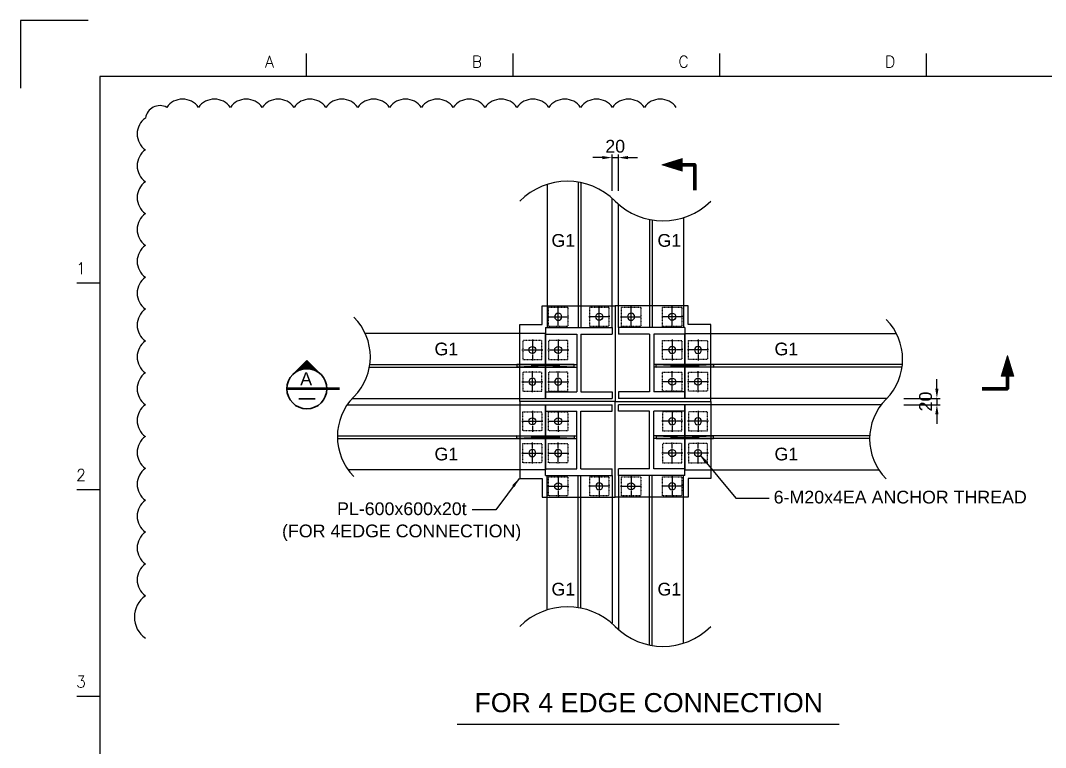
# Model space of a CAD drawing. Header units: millimetres. Extents: x 376548 to 485787, y -156716 to -17718.
# Drawn here: x 388819 to 392038, y -74503 to -72221 of the extents above; entities that cross this region are included whole.
import ezdxf
from ezdxf.enums import TextEntityAlignment as Align

# ---------------------------------------------------------------- set-up
doc = ezdxf.new("R2010")
doc.units = ezdxf.units.MM
doc.header["$LTSCALE"] = 2
for name, pattern in [('CENTER', [2, 1.25, -0.25, 0.25, -0.25]), ('CENTER1', [23.5, 20, -1.25, 1, -1.25]), ('HIDDEN', [0.375, 0.25, -0.125])]:
    doc.linetypes.add(name, pattern=pattern)
doc.layers.get('Defpoints').update_dxf_attribs({"color": 250})
for name, color, linetype in [('C_BLOCK', 7, 'Continuous'), ('C_CEN', 1, 'CENTER'), ('C_GIRDER', 2, 'Continuous'), ('C_REV', 4, 'Continuous'), ('C_TEXT_01', 2, 'Continuous'), ('CEN', 1, 'CENTER1'), ('DIM-SCALE', 7, 'Continuous'), ('finish', 1, 'Continuous'), ('TAN-TIT', 30, 'Continuous'), ('TITLE', 7, 'Continuous')]:
    doc.layers.add(name, color=color, linetype=linetype)
doc.styles.add('Arial', font='arial.ttf')
doc.styles.add('COM', font='COMPLEX', dxfattribs={"height": 5})
doc.dimstyles.new('일반도면_0010', dxfattribs={"dimtxt": 40, "dimasz": 30, "dimexe": 10, "dimexo": 50, "dimgap": 15, "dimtad": 1, "dimdec": 0, "dimzin": 0, "dimdsep": 46, "dimtxsty": 'Arial', "dimcen": -50, "dimclrd": 7, "dimclre": 7, "dimclrt": 2, "dimadec": 8, "dimazin": 0, "dimtfac": 1, "dimtdec": 0, "dimtix": 1, "dimtmove": 2, "dimatfit": 3, "dimfxl": 1, "dimtolj": 1, "dimtzin": 0, "dimarcsym": 0})

# ---------------------------------------------------------------- blocks, each defined once
blk = doc.blocks.new('MS')
at = {"layer": 'C_BLOCK', "color": 1, "linetype": 'Continuous', "lineweight": 13}
for p, q in [((-8.67, 3.56), (-7, 8.89)), ((-8.58, 3.62), (-7, 8.68)), ((-8.5, 3.69), (-7, 8.47)), ((-7, 8.89), (-5.33, 3.56)), ((-7, 8.68), (-5.42, 3.62)), ((-7, 8.47), (-5.5, 3.69)), ((-8.41, 3.75), (-7, 8.26)), ((-8.33, 3.81), (-7, 8.06)), ((-8.24, 3.87), (-7, 7.85)), ((-8.16, 3.94), (-7, 7.64)), ((-8.07, 4), (-7, 7.43)), ((-7.99, 4.06), (-7, 7.22)), ((-7.9, 4.12), (-7, 7.01)), ((-7.82, 4.19), (-7, 6.8)), ((-7.73, 4.25), (-7, 6.59)), ((-7.65, 4.31), (-7, 6.39)), ((-7.56, 4.37), (-7, 6.18)), ((-7.48, 4.43), (-7, 5.97)), ((-7.39, 4.5), (-7, 5.76)), ((-7, 8.26), (-5.59, 3.75)), ((-7, 8.06), (-5.67, 3.81)), ((-7, 7.85), (-5.76, 3.87)), ((-7, 7.64), (-5.84, 3.94)), ((-7, 7.43), (-5.93, 4)), ((-7, 7.22), (-6.01, 4.06)), ((-7, 7.01), (-6.1, 4.12)), ((-7, 6.8), (-6.18, 4.19)), ((-7, 6.59), (-6.27, 4.25)), ((-7, 6.39), (-6.35, 4.31)), ((-7, 6.18), (-6.44, 4.37)), ((-7, 5.97), (-6.52, 4.43)), ((-7, 5.76), (-6.61, 4.5)), ((-5.33, 3.56), (-8.67, 3.56)), ((-5.42, 3.62), (-8.58, 3.62)), ((-5.5, 3.69), (-8.5, 3.69)), ((-5.59, 3.75), (-8.41, 3.75)), ((-5.67, 3.81), (-8.33, 3.81)), ((-5.76, 3.87), (-8.24, 3.87)), ((-5.84, 3.94), (-8.16, 3.94)), ((-5.93, 4), (-8.07, 4)), ((-6.01, 4.06), (-7.99, 4.06)), ((-6.1, 4.12), (-7.9, 4.12)), ((-6.18, 4.19), (-7.82, 4.19)), ((-6.27, 4.25), (-7.73, 4.25)), ((-6.35, 4.31), (-7.65, 4.31)), ((-6.44, 4.37), (-7.56, 4.37)), ((-6.52, 4.43), (-7.48, 4.43)), ((-6.61, 4.5), (-7.39, 4.5)), ((-7.31, 4.56), (-7, 5.55)), ((-6.69, 4.56), (-7.31, 4.56)), ((-7.22, 4.62), (-7, 5.34)), ((-6.78, 4.62), (-7.22, 4.62)), ((-7.14, 4.68), (-7, 5.13)), ((-6.86, 4.68), (-7.14, 4.68)), ((-7.06, 4.75), (-7, 4.92)), ((-6.94, 4.75), (-7.06, 4.75)), ((-7, 5.55), (-6.69, 4.56)), ((-7, 5.34), (-6.78, 4.62)), ((-7, 5.13), (-6.86, 4.68)), ((-7, 4.92), (-6.94, 4.75))]:
    blk.add_line(p, q, dxfattribs=at)
at = {"layer": 'C_BLOCK', "color": 3, "linetype": 'Continuous', "lineweight": 70, "flags": 128}
blk.add_lwpolyline([(-7, 3.5), (-7, 0), (0, 0)], dxfattribs=at)
at = {"layer": 'C_BLOCK', "color": 1, "linetype": 'Continuous', "lineweight": 13}
blk.add_3dface([(-8.75, 3.5), (-7, 9.1), (-5.25, 3.5)], dxfattribs=at)
blk = doc.blocks.new('A$C7FD04E7D')
at = {"layer": 'C_GIRDER'}
for p, q in [((0, 222), (209, 222)), ((0, 222), (0, 201.4)), ((0, 201.4), (98, 201.4)), ((98, 201.4), (98, 20.6)), ((111, 201.4), (209, 201.4)), ((111, 201.4), (111, 20.6)), ((209, 222), (209, 201.4)), ((0, 20.6), (98, 20.6)), ((0, 20.6), (0, 0)), ((0, 0), (209, 0)), ((111, 20.6), (209, 20.6)), ((209, 20.6), (209, 0))]:
    blk.add_line(p, q, dxfattribs=at)
blk = doc.blocks.new('A$C3695130B')
at = {"layer": 'C_TEXT_01'}
blk.add_circle((0, 0), 11, dxfattribs=at)
at = {"layer": 'CEN', "ltscale": 0.5}
for p, q in [((0, -33), (0, 33)), ((33, 0), (-33, 0))]:
    blk.add_line(p, q, dxfattribs=at)
blk = doc.blocks.new('*D128')
at = {"layer": 'Defpoints', "color": 0, "transparency": 16777216}
for p in [(390696.4, -72651), (390676.4, -72804.9), (390696.4, -72804.9)]:
    blk.add_point(p, dxfattribs=at)
at = {"layer": 'DIM-SCALE', "color": 7, "lineweight": -2, "transparency": 16777216}
for p, q in [((390676.4, -72754.9), (390676.4, -72641)), ((390696.4, -72754.9), (390696.4, -72641)), ((390646.4, -72651), (390616.4, -72651)), ((390676.4, -72651), (390696.4, -72651)), ((390726.4, -72651), (390756.4, -72651))]:
    blk.add_line(p, q, dxfattribs=at)
at = {"layer": 'DIM-SCALE', "color": 7, "transparency": 16777216}
for points in [[(390646.4, -72646), (390646.4, -72656), (390676.4, -72651)], [(390726.4, -72646), (390726.4, -72656), (390696.4, -72651)]]:
    blk.add_solid(points, dxfattribs=at)
at = {"layer": 'DIM-SCALE', "color": 2, "transparency": 16777216, "insert": (390686.4, -72615.6), "char_height": 40, "attachment_point": 5, "style": 'Arial'}
blk.add_mtext('\\A1;20', dxfattribs=at)
blk = doc.blocks.new('*D129')
at = {"layer": 'Defpoints', "color": 0, "transparency": 16777216}
for p in [(391542.6, -73406.8), (391542.6, -73426.8), (391696.5, -73426.8)]:
    blk.add_point(p, dxfattribs=at)
at = {"layer": 'DIM-SCALE', "color": 7, "lineweight": -2, "transparency": 16777216}
for p, q in [((391696.5, -73376.8), (391696.5, -73346.8)), ((391592.6, -73406.8), (391706.5, -73406.8)), ((391696.5, -73406.8), (391696.5, -73426.8)), ((391592.6, -73426.8), (391706.5, -73426.8)), ((391696.5, -73456.8), (391696.5, -73486.8))]:
    blk.add_line(p, q, dxfattribs=at)
at = {"layer": 'DIM-SCALE', "color": 7, "transparency": 16777216}
for points in [[(391691.5, -73376.8), (391701.5, -73376.8), (391696.5, -73406.8)], [(391691.5, -73456.8), (391701.5, -73456.8), (391696.5, -73426.8)]]:
    blk.add_solid(points, dxfattribs=at)
at = {"layer": 'DIM-SCALE', "color": 2, "transparency": 16777216, "insert": (391661.1, -73416.8), "char_height": 40, "attachment_point": 5, "rotation": 90, "style": 'Arial'}
blk.add_mtext('\\A1;20', dxfattribs=at)
blk = doc.blocks.new('BORDER')
at = {"layer": 'TAN-TIT', "linetype": 'Continuous'}
for p, q in [((424.1, 16820), (0, 16820)), ((0, 16820), (0, 16395.9))]:
    blk.add_line(p, q, dxfattribs=at)
at = {"layer": 'TAN-TIT'}
for p, q in [((1795.5, 16468), (1795.5, 16612.2)), ((3093.4, 16468), (3093.4, 16612.2)), ((4391.2, 16468), (4391.2, 16612.2)), ((5689.1, 16468), (5689.1, 16612.2)), ((497.7, 16468), (497.7, 352)), ((23282.3, 16468), (497.7, 16468)), ((497.7, 15170.1), (353.4, 15170.1)), ((497.7, 13872.3), (353.4, 13872.3)), ((497.7, 12574.4), (353.4, 12574.4))]:
    blk.add_line(p, q, dxfattribs=at)
at = {"layer": 'TAN-TIT', "style": 'COM'}
for s, p in [('A', (1535.9, 16525.7)), ('B', (2833.8, 16525.7)), ('C', (4131.7, 16525.7)), ('D', (5429.5, 16525.7))]:
    blk.add_text(s, height=72.1, dxfattribs=at).set_placement(p)
for s, p in [('1', (411.1, 15227.8)), ('2', (411.1, 13930)), ('3', (411.1, 12632.1))]:
    blk.add_text(s, height=72.1, dxfattribs=at).set_placement(p, align=Align.RIGHT)

msp = doc.modelspace()

# ---------------------------------------------------------------- linework, layer by layer
msp.add_line((390190.2, -74429.3), (391389.2, -74429.3))
at = {"layer": 'C_BLOCK', "color": 1, "linetype": 'Continuous', "lineweight": 13}
for p, q in [((389718.1, -73287.9), (389673.2, -73332.8)), ((389751.3, -73323.4), (389717, -73289.1)), ((389756.9, -73327.4), (389717.8, -73288.2)), ((389762.1, -73331.8), (389718.1, -73287.9)), ((389686.8, -73322.3), (389685.3, -73320.7)), ((389687.9, -73321.7), (389686.1, -73319.9)), ((389689, -73321.1), (389687, -73319.1)), ((389690.1, -73320.5), (389687.8, -73318.2)), ((389691.2, -73320), (389688.6, -73317.4)), ((389692.4, -73319.5), (389689.5, -73316.6)), ((389693.5, -73319), (389690.3, -73315.7)), ((389694.7, -73318.5), (389691.1, -73314.9)), ((389695.9, -73318), (389692, -73314.1)), ((389697.1, -73317.6), (389692.8, -73313.2)), ((389698.4, -73317.1), (389693.6, -73312.4)), ((389699.6, -73316.7), (389694.5, -73311.6)), ((389700.9, -73316.3), (389695.3, -73310.7)), ((389702.2, -73316), (389696.1, -73309.9)), ((389703.6, -73315.7), (389697, -73309.1)), ((389704.9, -73315.3), (389697.8, -73308.2)), ((389706.3, -73315.1), (389698.6, -73307.4)), ((389707.7, -73314.8), (389699.5, -73306.6)), ((389709.1, -73314.6), (389700.3, -73305.7)), ((389710.6, -73314.4), (389701.1, -73304.9)), ((389712.1, -73314.2), (389702, -73304.1)), ((389713.7, -73314.1), (389702.8, -73303.2)), ((389715.2, -73314), (389703.6, -73302.4)), ((389716.8, -73313.9), (389704.5, -73301.5)), ((389718.5, -73313.9), (389705.3, -73300.7)), ((389720.2, -73314), (389706.1, -73299.9)), ((389722, -73314), (389707, -73299.1)), ((389723.8, -73314.2), (389707.8, -73298.2)), ((389725.6, -73314.4), (389708.6, -73297.4)), ((389727.6, -73314.7), (389709.5, -73296.6)), ((389729.6, -73315), (389710.3, -73295.7)), ((389731.6, -73315.4), (389711.1, -73294.9)), ((389733.8, -73315.9), (389712, -73294.1)), ((389736.1, -73316.6), (389712.8, -73293.2)), ((389738.6, -73317.4), (389713.6, -73292.4)), ((389741.3, -73318.4), (389714.5, -73291.6)), ((389744.2, -73319.6), (389715.3, -73290.7)), ((389747.4, -73321.2), (389716.1, -73289.9)), ((389673.2, -73332.8), (389671.6, -73334.5)), ((389673.6, -73332.4), (389673.6, -73332.4)), ((389674.5, -73331.6), (389674.5, -73331.6)), ((389675.3, -73330.8), (389675.3, -73330.7)), ((389676.2, -73330), (389676.1, -73329.9)), ((389677.1, -73329.2), (389677, -73329)), ((389678, -73328.4), (389677.8, -73328.2)), ((389678.9, -73327.7), (389678.6, -73327.4)), ((389679.8, -73326.9), (389679.5, -73326.6)), ((389680.8, -73326.2), (389680.3, -73325.7)), ((389681.8, -73325.5), (389681.1, -73324.9)), ((389682.7, -73324.8), (389682, -73324.1)), ((389683.7, -73324.2), (389682.8, -73323.2)), ((389684.8, -73323.5), (389683.6, -73322.4)), ((389685.8, -73322.9), (389684.4, -73321.6))]:
    msp.add_line(p, q, dxfattribs=at)
at = {"layer": 'C_BLOCK', "color": 3, "linetype": 'Continuous', "lineweight": 53}
msp.add_line((389820.3, -73376.8), (389655.3, -73376.8), dxfattribs=at)
at = {"layer": 'C_BLOCK', "color": 2, "linetype": 'Continuous', "lineweight": 30}
msp.add_line((389692.4, -73408.2), (389743.8, -73408.2), dxfattribs=at)
msp.add_circle((389718.1, -73376.8), 62.9, dxfattribs=at)
at = {"layer": 'C_BLOCK', "color": 1, "linetype": 'Continuous', "lineweight": 13}
msp.add_arc((389718.1, -73376.8), 62.9, 44.4366, 137.6889, dxfattribs=at)
at = {"layer": 'C_CEN', "linetype": 'Continuous'}
for centre, radius, start, end in [((390536.4, -72937.6), 212.1, 45, 135), ((390836.4, -72637.6), 212.1, 225, 315), ((389740.7, -73276.9), 176.8, 315, 45), ((391412.2, -73284.3), 176.8, 315, 45), ((389990.7, -73526.9), 176.8, 135, 225), ((391662.2, -73534.3), 176.8, 135, 225), ((390536.4, -74273.4), 212.1, 45, 135), ((390836.4, -73973.4), 212.1, 225, 315)]:
    msp.add_arc(centre, radius, start, end, dxfattribs=at)
at = {"layer": 'C_GIRDER', "linetype": 'HIDDEN'}
for p, q in [((390570.1, -72728.1), (390570.1, -73184.8)), ((390578.6, -72729.7), (390578.6, -73184.8)), ((390794.1, -72845.5), (390794.1, -73184.8)), ((390802.6, -72847), (390802.6, -73184.8)), ((389914.5, -73309), (390565.4, -73309)), ((389915.9, -73300.5), (390565.4, -73300.5)), ((391588.2, -73300.5), (390807.4, -73300.5)), ((391587.2, -73309), (390807.4, -73309)), ((389813.9, -73524.5), (390565.4, -73524.5)), ((389814, -73533), (390565.4, -73533)), ((391485.7, -73524.5), (390807.4, -73524.5)), ((391485.4, -73533), (390807.4, -73533)), ((390570.1, -74063.9), (390570.1, -73648.8)), ((390578.6, -74065.5), (390578.6, -73648.8)), ((390794.1, -74181.2), (390794.1, -73648.8)), ((390802.6, -74182.8), (390802.6, -73648.8))]:
    msp.add_line(p, q, dxfattribs=at)
at = {"layer": 'C_GIRDER'}
for p, q in [((390467.4, -73202.8), (390467.4, -73406.8)), ((390905.4, -73202.8), (390905.4, -73406.8)), ((390905.4, -73202.8), (390905.4, -73406.8)), ((390467.4, -73630.8), (390467.4, -73426.8)), ((390905.4, -73630.8), (390905.4, -73426.8)), ((390905.4, -73630.8), (390905.4, -73426.8)), ((390905.4, -73630.8), (390905.4, -73426.8))]:
    msp.add_line(p, q, dxfattribs=at)
for points in [[(390472.4, -72735.3), (390472.4, -73184.8), (390676.4, -73184.8), (390676.4, -72778.2)], [(390900.4, -72839.8), (390900.4, -73184.8), (390696.4, -73184.8), (390696.4, -72796.9)], [(389861, -73406.8), (390467.4, -73406.8), (390467.4, -73202.8), (389901.2, -73202.8)], [(391539.8, -73406.8), (390905.4, -73406.8), (390905.4, -73202.8), (391569.1, -73202.8)], [(389845, -73426.8), (390467.4, -73426.8), (390467.4, -73630.8), (389847.7, -73630.8)], [(391521.9, -73426.8), (390905.4, -73426.8), (390905.4, -73630.8), (391514.1, -73630.8)], [(390472.4, -74071.1), (390472.4, -73648.8), (390676.4, -73648.8), (390676.4, -74112.7)], [(390900.4, -74175.6), (390900.4, -73648.8), (390696.4, -73648.8), (390696.4, -74132.7)]]:
    msp.add_lwpolyline(points, dxfattribs=at)
at = {"layer": 'C_GIRDER', "color": 6}
for points in [[(390386.4, -73174.8), (390457.4, -73174.8), (390457.4, -73116.8), (390686.4, -73116.8), (390686.4, -73416.8), (390386.4, -73416.8), (390386.4, -73174.8)], [(390986.4, -73174.8), (390915.4, -73174.8), (390915.4, -73116.8), (390686.4, -73116.8), (390686.4, -73416.8), (390986.4, -73416.8), (390986.4, -73174.8)], [(390386.4, -73658.8), (390457.4, -73658.8), (390457.4, -73716.8), (390686.4, -73716.8), (390686.4, -73416.8), (390386.4, -73416.8), (390386.4, -73658.8)], [(390986.4, -73658.8), (390915.4, -73658.8), (390915.4, -73716.8), (390686.4, -73716.8), (390686.4, -73416.8), (390986.4, -73416.8), (390986.4, -73658.8)]]:
    msp.add_lwpolyline(points, dxfattribs=at)
at = {"layer": 'C_GIRDER', "linetype": 'HIDDEN', "ltscale": 0.2}
for points in [[(390477.4, -73120.8), (390537.4, -73120.8), (390537.4, -73180.8), (390477.4, -73180.8)], [(390606.4, -73120.8), (390666.4, -73120.8), (390666.4, -73180.8), (390606.4, -73180.8)], [(390706.4, -73120.8), (390766.4, -73120.8), (390766.4, -73180.8), (390706.4, -73180.8)], [(390835.4, -73120.8), (390895.4, -73120.8), (390895.4, -73180.8), (390835.4, -73180.8)], [(390396.4, -73284.8), (390456.4, -73284.8), (390456.4, -73224.8), (390396.4, -73224.8)], [(390477.4, -73284.8), (390537.4, -73284.8), (390537.4, -73224.8), (390477.4, -73224.8)], [(390895.4, -73284.8), (390835.4, -73284.8), (390835.4, -73224.8), (390895.4, -73224.8)], [(390976.4, -73284.8), (390916.4, -73284.8), (390916.4, -73224.8), (390976.4, -73224.8)], [(390396.4, -73384.8), (390456.4, -73384.8), (390456.4, -73324.8), (390396.4, -73324.8)], [(390477.4, -73384.8), (390537.4, -73384.8), (390537.4, -73324.8), (390477.4, -73324.8)], [(390895.4, -73384.8), (390835.4, -73384.8), (390835.4, -73324.8), (390895.4, -73324.8)], [(390976.4, -73384.8), (390916.4, -73384.8), (390916.4, -73324.8), (390976.4, -73324.8)], [(390396.4, -73448.8), (390456.4, -73448.8), (390456.4, -73508.8), (390396.4, -73508.8)], [(390477.4, -73448.8), (390537.4, -73448.8), (390537.4, -73508.8), (390477.4, -73508.8)], [(390895.4, -73448.8), (390835.4, -73448.8), (390835.4, -73508.8), (390895.4, -73508.8)], [(390976.4, -73448.8), (390916.4, -73448.8), (390916.4, -73508.8), (390976.4, -73508.8)], [(390396.4, -73548.8), (390456.4, -73548.8), (390456.4, -73608.8), (390396.4, -73608.8)], [(390477.4, -73548.8), (390537.4, -73548.8), (390537.4, -73608.8), (390477.4, -73608.8)], [(390895.4, -73548.8), (390835.4, -73548.8), (390835.4, -73608.8), (390895.4, -73608.8)], [(390976.4, -73548.8), (390916.4, -73548.8), (390916.4, -73608.8), (390976.4, -73608.8)], [(390477.4, -73652.8), (390537.4, -73652.8), (390537.4, -73712.8), (390477.4, -73712.8)], [(390606.4, -73652.8), (390666.4, -73652.8), (390666.4, -73712.8), (390606.4, -73712.8)], [(390706.4, -73652.8), (390766.4, -73652.8), (390766.4, -73712.8), (390706.4, -73712.8)], [(390835.4, -73652.8), (390895.4, -73652.8), (390895.4, -73712.8), (390835.4, -73712.8)]]:
    msp.add_lwpolyline(points, close=True, dxfattribs=at)
at = {"layer": 'C_REV'}
msp.add_lwpolyline([(390877.9, -72493.4, 0.520567), (390777.9, -72493.4, 0.520567), (390677.9, -72493.4, 0.520567), (390577.9, -72493.4, 0.520567), (390477.9, -72493.4, 0.520567), (390377.9, -72493.4, 0.520567), (390277.9, -72493.4, 0.520567), (390177.9, -72493.4, 0.520567), (390077.9, -72493.4, 0.520567), (389977.9, -72493.4, 0.520567), (389877.9, -72493.4, 0.520567), (389777.9, -72493.4, 0.520567), (389677.9, -72493.4, 0.520567), (389577.9, -72493.4, 0.520567), (389477.9, -72493.4, 0.520567), (389377.9, -72493.4, 0.520567), (389277.9, -72493.4, 0.520567), (389211.2, -72526.7, 0.520567), (389211.2, -72626.7, 0.520567), (389211.2, -72726.7, 0.520567), (389211.2, -72826.7, 0.520567), (389211.2, -72926.7, 0.520567), (389211.2, -73026.7, 0.520567), (389211.2, -73126.7, 0.520567), (389211.2, -73226.7, 0.520567), (389211.2, -73326.7, 0.520567), (389211.2, -73426.7, 0.520567), (389211.2, -73526.7, 0.520567), (389211.2, -73626.7, 0.520567), (389211.2, -73726.7, 0.520567), (389211.2, -73826.7, 0.520567), (389211.2, -73926.7, 0.520567), (389211.2, -74026.7, 0.520567), (389211.2, -74160.1, 0.520567)], format="xyb", dxfattribs=at)
at = {"layer": 'finish'}
for p, q in [((390557.4, -73300.5), (390377.4, -73309)), ((390557.4, -73309), (390377.4, -73300.5)), ((390815.4, -73300.5), (390995.4, -73309)), ((390815.4, -73309), (390995.4, -73300.5)), ((390557.4, -73533), (390377.4, -73524.5)), ((390557.4, -73524.5), (390377.4, -73533)), ((390815.4, -73533), (390995.4, -73524.5)), ((390815.4, -73524.5), (390995.4, -73533))]:
    msp.add_line(p, q, dxfattribs=at)
for points in [[(390557.4, -73309), (390557.4, -73300.5), (390377.4, -73300.5), (390377.4, -73309)], [(390815.4, -73309), (390815.4, -73300.5), (390995.4, -73300.5), (390995.4, -73309)], [(390557.4, -73524.5), (390557.4, -73533), (390377.4, -73533), (390377.4, -73524.5)], [(390815.4, -73524.5), (390815.4, -73533), (390995.4, -73533), (390995.4, -73524.5)]]:
    msp.add_lwpolyline(points, close=True, dxfattribs=at)

# ---------------------------------------------------------------- block references
at = {"xscale": 0.5, "yscale": 0.5, "zscale": 0.5}
msp.add_blockref('BORDER', (388818.9, -80630.6), dxfattribs=at)
at = {"layer": 'C_BLOCK', "color": 7, "linetype": 'Continuous', "lineweight": 0, "xscale": -11.42857142857143, "yscale": 11.42857142857143, "zscale": 11.42857142857143, "rotation": 90}
msp.add_blockref('MS', (390936.4, -72753.5), dxfattribs=at)
at = {"layer": 'C_BLOCK', "color": 7, "linetype": 'Continuous', "lineweight": 0, "xscale": -11.42857142857143, "yscale": 11.42857142857143, "zscale": 11.42857142857143}
msp.add_blockref('MS', (391838.2, -73376.8), dxfattribs=at)
at = {"layer": 'C_GIRDER', "xscale": -1}
for name, p in [('A$C3695130B', (390507.4, -73150.8)), ('A$C3695130B', (390736.4, -73150.8)), ('A$C7FD04E7D', (390905.4, -73406.8)), ('A$C3695130B', (390426.4, -73354.8)), ('A$C3695130B', (390507.4, -73354.8)), ('A$C3695130B', (390426.4, -73578.8)), ('A$C3695130B', (390507.4, -73578.8))]:
    msp.add_blockref(name, p, dxfattribs=at)
at = {"layer": 'C_GIRDER'}
for name, p in [('A$C3695130B', (390636.4, -73150.8)), ('A$C3695130B', (390865.4, -73150.8)), ('A$C7FD04E7D', (390467.4, -73406.8)), ('A$C3695130B', (390865.4, -73354.8)), ('A$C3695130B', (390946.4, -73354.8)), ('A$C3695130B', (390865.4, -73578.8)), ('A$C3695130B', (390946.4, -73578.8))]:
    msp.add_blockref(name, p, dxfattribs=at)
at = {"layer": 'C_GIRDER', "rotation": 180}
for name, p in [('A$C3695130B', (390426.4, -73254.8)), ('A$C3695130B', (390507.4, -73254.8)), ('A$C3695130B', (390426.4, -73478.8)), ('A$C3695130B', (390507.4, -73478.8)), ('A$C7FD04E7D', (390905.4, -73426.8)), ('A$C3695130B', (390507.4, -73682.8)), ('A$C3695130B', (390736.4, -73682.8))]:
    msp.add_blockref(name, p, dxfattribs=at)
at = {"layer": 'C_GIRDER', "xscale": -1, "rotation": 180}
for name, p in [('A$C3695130B', (390865.4, -73254.8)), ('A$C3695130B', (390946.4, -73254.8)), ('A$C7FD04E7D', (390467.4, -73426.8)), ('A$C3695130B', (390865.4, -73478.8)), ('A$C3695130B', (390946.4, -73478.8)), ('A$C3695130B', (390636.4, -73682.8)), ('A$C3695130B', (390865.4, -73682.8))]:
    msp.add_blockref(name, p, dxfattribs=at)

# ---------------------------------------------------------------- texts
at = {"layer": 'C_BLOCK', "color": 2, "linetype": 'Continuous', "lineweight": 30, "style": 'Arial'}
msp.add_text('A', height=40, dxfattribs=at).set_placement((389715.9, -73345.5), align=Align.MIDDLE_CENTER)
at = {"layer": 'C_TEXT_01', "style": 'Arial'}
for s, p in [('G1', (390486.3, -72931)), ('G1', (390819.1, -72931)), ('G1', (390118.9, -73271.9)), ('G1', (391186.6, -73271.9)), ('G1', (390118.9, -73601.7)), ('G1', (391186.6, -73601.7)), ('6-M20x4EA ANCHOR THREAD', (391184, -73736.9)), ('PL-600x600x20t', (389812.9, -73773.4)), ('(FOR 4EDGE CONNECTION)', (389640.2, -73843.1)), ('G1', (390486.3, -74025.9)), ('G1', (390819.1, -74025.9))]:
    msp.add_text(s, height=40, dxfattribs=at).set_placement(p)
at = {"layer": 'TITLE', "color": 3, "ltscale": 10, "style": 'Arial'}
msp.add_text('FOR 4 EDGE CONNECTION', height=60, dxfattribs=at).set_placement((390791.7, -74392.2), align=Align.CENTER)

# ---------------------------------------------------------------- dimensions: what is measured, and where the dimension line sits
at = {"layer": 'DIM-SCALE'}
dim = msp.add_linear_dim(base=(390696.4, -72651), p1=(390676.4, -72804.9), p2=(390696.4, -72804.9), dimstyle='일반도면_0010', dxfattribs=at)
dim.commit()
dim.dimension.update_dxf_attribs({"geometry": '*D128', "text_midpoint": (390686.4, -72615.6)})
dim = msp.add_linear_dim(base=(391696.5, -73426.8), p1=(391542.6, -73406.8), p2=(391542.6, -73426.8), angle=270, dimstyle='일반도면_0010', dxfattribs=at)
dim.commit()
dim.dimension.update_dxf_attribs({"geometry": '*D129', "text_midpoint": (391661.1, -73416.8)})

# ---------------------------------------------------------------- leaders
for points in [[(390952.6, -73583.8), (391064.8, -73719.9), (391170.2, -73719.9)], [(390384.5, -73658.6), (390311.7, -73756.4), (390237.6, -73756.4)]]:
    msp.add_leader(points, dimstyle='일반도면_0010', dxfattribs=at)

doc.saveas('drawing.dxf')
